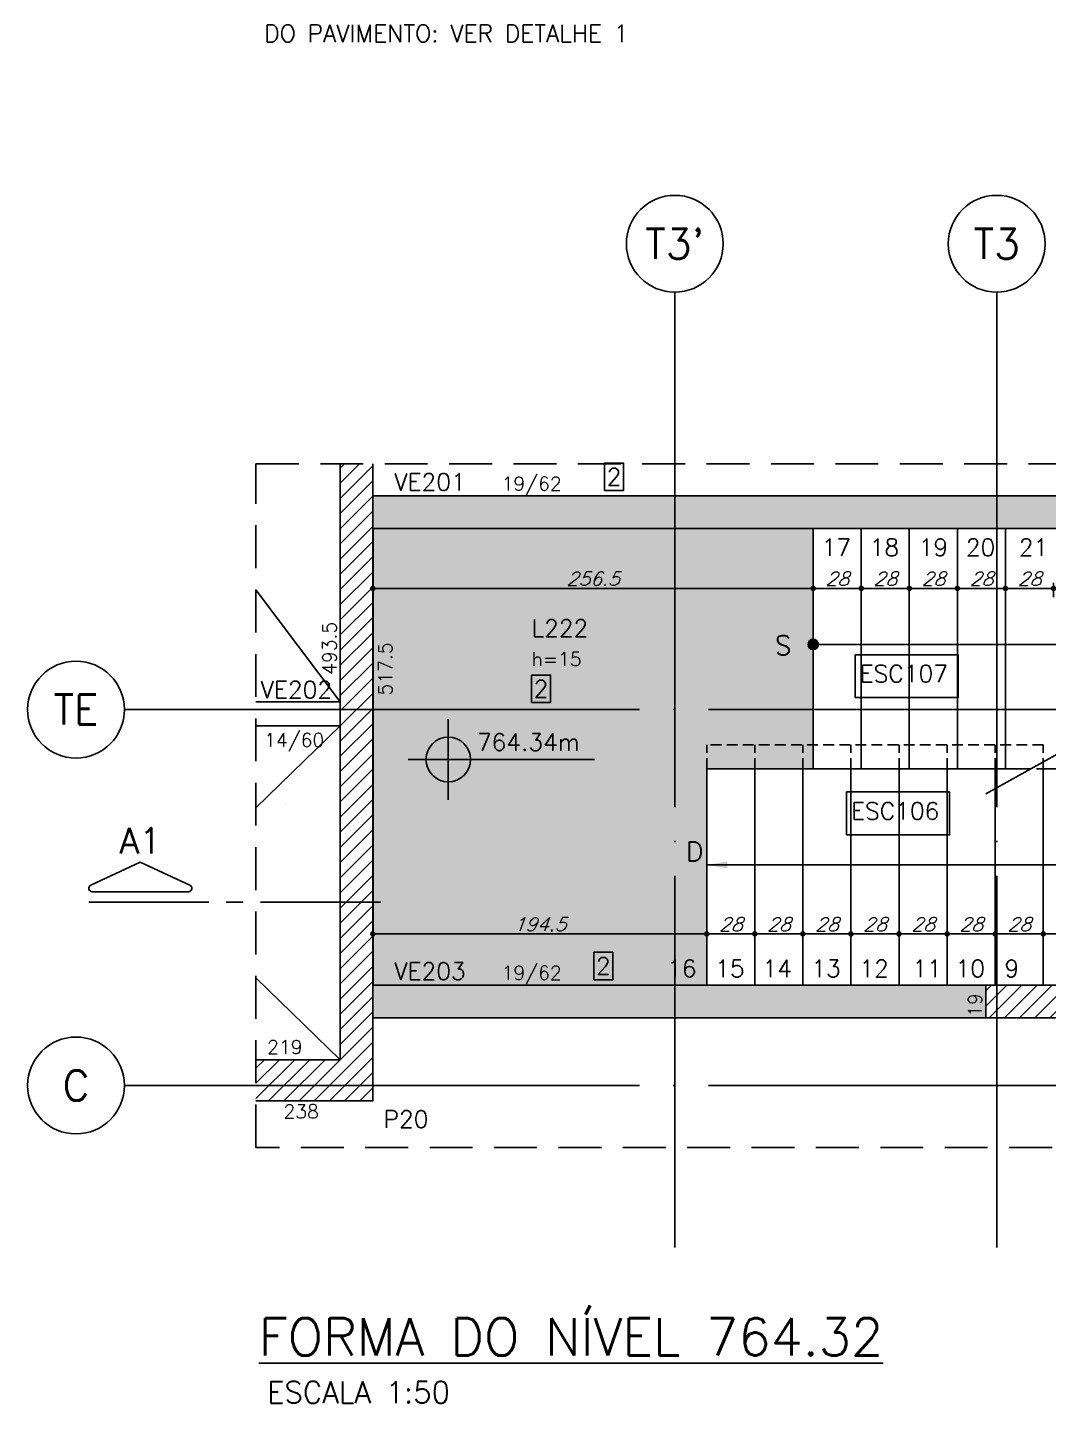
# Model space of a CAD drawing. Header units: millimetres. Extents: x -832 to 3668, y -1574 to 5296.
# Drawn here: x 558 to 1153, y 1718 to 2523 of the extents above; entities that cross this region are included whole.
import ezdxf
from ezdxf.enums import TextEntityAlignment as Align

# ---------------------------------------------------------------- set-up
doc = ezdxf.new("R2010")
doc.units = ezdxf.units.MM
doc.header["$LTSCALE"] = 50
doc.linetypes.add('DASHED', pattern=[0.75, 0.5, -0.25])
doc.linetypes.add('EIXO', pattern=[6.8, 6, -0.4, 0, -0.4])
for name, color, linetype in [('242', 12, 'Continuous'), ('AR-TEXTO_REGUA 120_1-200', 4, 'Continuous'), ('F-AUX', 2, 'Continuous'), ('F-AUX-RED', 1, 'Continuous'), ('F-CORTE-INDICAÇÃO', 4, 'Continuous'), ('F-COTAS', 106, 'Continuous'), ('F-DESNIVEL-1', 254, 'Continuous'), ('F-EIXO', 12, 'EIXO'), ('F-ESC NUM', 2, 'Continuous'), ('F-ESC-PROJ', 1, 'Continuous'), ('F-ESCADAS', 2, 'Continuous'), ('F-LAJES', 3, 'Continuous'), ('F-LAJES-DIM', 2, 'Continuous'), ('F-LAJES-NOME', 4, 'Continuous'), ('F-NÍVEL-PLANTA', 2, 'Continuous'), ('F-PILARES-DIM', 172, 'Continuous'), ('F-PILARES-HACH', 174, 'Continuous'), ('F-PILARES-NOME', 170, 'Continuous'), ('F-PILARES-S', 170, 'Continuous'), ('F-TABELA-NÍVEIS', 1, 'Continuous'), ('F-TEXTO', 6, 'Continuous'), ('F-TEXTO ESCADA', 2, 'Continuous'), ('F-TEXTO-YELLOW', 2, 'Continuous'), ('F-VIGAS', 3, 'Continuous'), ('F-VIGAS-DIM', 2, 'Continuous'), ('F-VIGAS-NOME', 4, 'Continuous'), ('F-VÃO', 1, 'Continuous')]:
    doc.layers.add(name, color=color, linetype=linetype)
doc.styles.add('5385-ARQ-PB-BAS-PLA-TER-TORRE-A-106-TXT$0$R60-75', font='romans.shx', dxfattribs={"height": 0.1125})
doc.styles.add('CP-TEXT-INCL', font='romans.shx', dxfattribs={"oblique": 20})
doc.styles.add('MCP', font='romans.shx')
doc.styles.add('REGUA-120-esc1_200', font='simplex.shx', dxfattribs={"height": 0.6})
doc.styles.add('ROMANS', font='romans.shx')
doc.dimstyles.new('CP-COTAS-50', dxfattribs={"dimscale": 0.64, "dimtxt": 12.5, "dimasz": 5, "dimexe": 5, "dimexo": 5, "dimgap": 2.5, "dimtad": 1, "dimdec": 1, "dimdsep": 46, "dimtxsty": 'CP-TEXT-INCL', "dimblk1": 'DOT', "dimblk2": 'DOT', "dimsah": 1, "dimcen": 9, "dimclrd": 256, "dimclre": 256, "dimclrt": 256, "dimadec": 0, "dimazin": 0, "dimtfac": 1, "dimtdec": 1, "dimtmove": 2, "dimatfit": 3, "dimldrblk": 'DOT', "dimfxl": 5, "dimtolj": 1, "dimarcsym": 0})
pattern_1 = [(0, (0, 0), (0, 6.985), [5.08, -1.905]), (90, (0, 0), (-6.985, 4e-16), [5.08, -1.905])]
pattern_2 = [(45, (740.556, 1921.398), (-4.41942, 4.41942), [])]

# ---------------------------------------------------------------- blocks, each defined once
blk = doc.blocks.new('*U20')
at = {"layer": 'F-LAJES-DIM', "color": 1}
blk.add_lwpolyline([(0, 0), (11, 0), (11, 16), (0, 16)], close=True, dxfattribs=at)
at = {"layer": 'F-LAJES-DIM', "style": 'MCP'}
blk.add_attdef('DIM', text='', height=10, dxfattribs=at).set_placement((5.5, 8), align=Align.MIDDLE_CENTER)
blk = doc.blocks.new('*U17')
at = {"layer": 'F-VIGAS-DIM', "color": 1}
blk.add_lwpolyline([(0, 0), (11, 0), (11, 16), (0, 16)], close=True, dxfattribs=at)
at = {"layer": 'F-VIGAS-DIM', "style": 'MCP'}
blk.add_attdef('DIM', text='', height=10, dxfattribs=at).set_placement((5.5, 8), align=Align.MIDDLE_CENTER)
blk = doc.blocks.new('*U8')
at = {"layer": 'F-EIXO'}
blk.add_line((0, 0), (0, -556.59), dxfattribs=at)
at = {"layer": 'F-EIXO', "color": 2, "linetype": 'Continuous'}
blk.add_circle((0, 28.21), 28.21, dxfattribs=at)
at = {"layer": 'F-TEXTO', "style": 'ROMANS'}
blk.add_attdef('EIXO', text='', height=17.5, rotation=360, dxfattribs=at).set_placement((0, 28.21), align=Align.MIDDLE_CENTER)
blk = doc.blocks.new('*U7')
at = {"layer": 'F-EIXO'}
blk.add_line((0, 0), (909.22, 0), dxfattribs=at)
at = {"layer": 'F-EIXO', "color": 2, "linetype": 'Continuous'}
blk.add_circle((-28.21, 0), 28.21, dxfattribs=at)
at = {"layer": 'F-TEXTO', "style": 'ROMANS'}
blk.add_attdef('EIXO', text='', height=17.5, dxfattribs=at).set_placement((-28.21, 0), align=Align.MIDDLE_CENTER)
blk = doc.blocks.new('Nível - Planta')
at = {"layer": 'F-NÍVEL-PLANTA'}
h = blk.add_hatch(color=71, dxfattribs=at)
h.paths.add_polyline_path([(0, 0), (0, 0.26, 0.414214), (-0.26, 0)])
h.paths.add_polyline_path([(0.26, 0), (0, 0), (0, -0.26, 0.414214)])
for p, q in [((0, -0.469), (0, 0.469)), ((-0.469, 0), (1.704, 0))]:
    blk.add_line(p, q, dxfattribs=at)
blk.add_circle((0, 0), 0.26, dxfattribs=at)
at = {"layer": 'F-TEXTO', "color": 3, "style": 'MCP'}
blk.add_attdef('NÍVEL', (0.333, 0.102), '', height=0.2, dxfattribs=at)
blk = doc.blocks.new('_DOT')
at = {"color": 0, "linetype": 'ByBlock'}
blk.add_line((-0.5, 0), (-1, 0), dxfattribs=at)
at = {"color": 0, "linetype": 'ByBlock', "const_width": 0.5}
blk.add_lwpolyline([(-0.25, 0, 1), (0.25, 0, 1)], format="xyb", close=True, dxfattribs=at)
blk = doc.blocks.new('*D107')
at = {"layer": 'DEFPOINTS', "color": 0, "transparency": 16777216}
for p in [(759.56, 1994.72), (954.06, 1994.72), (954.06, 1994.72)]:
    blk.add_point(p, dxfattribs=at)
at = {"layer": 'F-COTAS', "lineweight": -2, "transparency": 16777216}
blk.add_line((762.76, 1994.72), (950.86, 1994.72), dxfattribs=at)
at = {"layer": 'F-COTAS', "lineweight": -2, "transparency": 16777216, "xscale": 3.2, "yscale": 3.2, "zscale": 3.2, "rotation": 180}
blk.add_blockref('_DOT', (759.56, 1994.72), dxfattribs=at)
at = {"layer": 'F-COTAS', "lineweight": -2, "transparency": 16777216, "xscale": 3.2, "yscale": 3.2, "zscale": 3.2}
blk.add_blockref('_DOT', (954.06, 1994.72), dxfattribs=at)
at = {"layer": 'F-COTAS', "transparency": 16777216, "insert": (856.81, 2000.32), "char_height": 8, "attachment_point": 5, "style": 'CP-TEXT-INCL'}
blk.add_mtext('\\A1;194.5', dxfattribs=at)
blk = doc.blocks.new('*U9')
at = {"layer": 'F-CORTE-INDICAÇÃO'}
for p, q in [((-100, 0), (-170, 0)), ((-80, 0), (-90, 0)), ((-70, 0), (0, 0))]:
    blk.add_line(p, q, dxfattribs=at)
blk.add_lwpolyline([(-112, 6, 0.802585), (-111.15, 9.81), (-140, 23.26), (-168.85, 9.81, 0.802585), (-168, 6)], format="xyb", close=True, dxfattribs=at)
at = {"layer": 'F-CORTE-INDICAÇÃO', "style": 'ROMANS'}
blk.add_attdef('CORTE', text='', height=15, dxfattribs=at).set_placement((-140, 35.76), align=Align.MIDDLE_CENTER)
at = {"layer": 'F-CORTE-INDICAÇÃO', "color": 2, "style": 'ROMANS'}
blk.add_attdef('FOLHA', text='', height=12, dxfattribs=at).set_placement((-140, -10), align=Align.MIDDLE_CENTER)
blk = doc.blocks.new('*D147')
at = {"layer": 'DEFPOINTS', "color": 0, "transparency": 16777216}
for p in [(1072.06, 2196.02), (1044.06, 2187.75), (1072.06, 2187.75)]:
    blk.add_point(p, dxfattribs=at)
at = {"layer": 'F-COTAS', "lineweight": -2, "transparency": 16777216}
for p, q in [((1044.06, 2190.95), (1044.06, 2199.22)), ((1072.06, 2190.95), (1072.06, 2199.22)), ((1047.26, 2196.02), (1068.86, 2196.02))]:
    blk.add_line(p, q, dxfattribs=at)
at = {"layer": 'F-COTAS', "lineweight": -2, "transparency": 16777216, "xscale": 3.2, "yscale": 3.2, "zscale": 3.2, "rotation": 180}
blk.add_blockref('_DOT', (1044.06, 2196.02), dxfattribs=at)
at = {"layer": 'F-COTAS', "lineweight": -2, "transparency": 16777216, "xscale": 3.2, "yscale": 3.2, "zscale": 3.2}
blk.add_blockref('_DOT', (1072.06, 2196.02), dxfattribs=at)
at = {"layer": 'F-COTAS', "transparency": 16777216, "insert": (1058.06, 2201.62), "char_height": 8, "attachment_point": 5, "style": 'CP-TEXT-INCL'}
blk.add_mtext('\\A1;28', dxfattribs=at)
blk = doc.blocks.new('*D148')
at = {"layer": 'DEFPOINTS', "color": 0, "transparency": 16777216}
for p in [(1100.06, 2196.02), (1072.06, 2187.75), (1100.06, 2187.75)]:
    blk.add_point(p, dxfattribs=at)
at = {"layer": 'F-COTAS', "lineweight": -2, "transparency": 16777216}
for p, q in [((1072.06, 2190.95), (1072.06, 2199.22)), ((1100.06, 2190.95), (1100.06, 2199.22)), ((1075.26, 2196.02), (1096.86, 2196.02))]:
    blk.add_line(p, q, dxfattribs=at)
at = {"layer": 'F-COTAS', "lineweight": -2, "transparency": 16777216, "xscale": 3.2, "yscale": 3.2, "zscale": 3.2, "rotation": 180}
blk.add_blockref('_DOT', (1072.06, 2196.02), dxfattribs=at)
at = {"layer": 'F-COTAS', "lineweight": -2, "transparency": 16777216, "xscale": 3.2, "yscale": 3.2, "zscale": 3.2}
blk.add_blockref('_DOT', (1100.06, 2196.02), dxfattribs=at)
at = {"layer": 'F-COTAS', "transparency": 16777216, "insert": (1086.06, 2201.62), "char_height": 8, "attachment_point": 5, "style": 'CP-TEXT-INCL'}
blk.add_mtext('\\A1;28', dxfattribs=at)
blk = doc.blocks.new('*D149')
at = {"layer": 'DEFPOINTS', "color": 0, "transparency": 16777216}
for p in [(1128.06, 2196.02), (1100.06, 2187.75), (1128.06, 2187.75)]:
    blk.add_point(p, dxfattribs=at)
at = {"layer": 'F-COTAS', "lineweight": -2, "transparency": 16777216}
for p, q in [((1100.06, 2190.95), (1100.06, 2199.22)), ((1128.06, 2190.95), (1128.06, 2199.22)), ((1103.26, 2196.02), (1124.86, 2196.02))]:
    blk.add_line(p, q, dxfattribs=at)
at = {"layer": 'F-COTAS', "lineweight": -2, "transparency": 16777216, "xscale": 3.2, "yscale": 3.2, "zscale": 3.2, "rotation": 180}
blk.add_blockref('_DOT', (1100.06, 2196.02), dxfattribs=at)
at = {"layer": 'F-COTAS', "lineweight": -2, "transparency": 16777216, "xscale": 3.2, "yscale": 3.2, "zscale": 3.2}
blk.add_blockref('_DOT', (1128.06, 2196.02), dxfattribs=at)
at = {"layer": 'F-COTAS', "transparency": 16777216, "insert": (1114.06, 2201.62), "char_height": 8, "attachment_point": 5, "style": 'CP-TEXT-INCL'}
blk.add_mtext('\\A1;28', dxfattribs=at)
blk = doc.blocks.new('*D150')
at = {"layer": 'DEFPOINTS', "color": 0, "transparency": 16777216}
for p in [(1156.06, 2196.02), (1128.06, 2187.75), (1156.06, 2187.75)]:
    blk.add_point(p, dxfattribs=at)
at = {"layer": 'F-COTAS', "lineweight": -2, "transparency": 16777216}
for p, q in [((1128.06, 2190.95), (1128.06, 2199.22)), ((1156.06, 2190.95), (1156.06, 2199.22)), ((1131.26, 2196.02), (1152.86, 2196.02))]:
    blk.add_line(p, q, dxfattribs=at)
at = {"layer": 'F-COTAS', "lineweight": -2, "transparency": 16777216, "xscale": 3.2, "yscale": 3.2, "zscale": 3.2, "rotation": 180}
blk.add_blockref('_DOT', (1128.06, 2196.02), dxfattribs=at)
at = {"layer": 'F-COTAS', "lineweight": -2, "transparency": 16777216, "xscale": 3.2, "yscale": 3.2, "zscale": 3.2}
blk.add_blockref('_DOT', (1156.06, 2196.02), dxfattribs=at)
at = {"layer": 'F-COTAS', "transparency": 16777216, "insert": (1142.06, 2201.62), "char_height": 8, "attachment_point": 5, "style": 'CP-TEXT-INCL'}
blk.add_mtext('\\A1;28', dxfattribs=at)
blk = doc.blocks.new('*D152')
at = {"layer": 'DEFPOINTS', "color": 0, "transparency": 16777216}
for p in [(1044.06, 2196.02), (1016.06, 2187.75), (1044.06, 2187.75)]:
    blk.add_point(p, dxfattribs=at)
at = {"layer": 'F-COTAS', "lineweight": -2, "transparency": 16777216}
for p, q in [((1016.06, 2190.95), (1016.06, 2199.22)), ((1044.06, 2190.95), (1044.06, 2199.22)), ((1019.26, 2196.02), (1040.86, 2196.02))]:
    blk.add_line(p, q, dxfattribs=at)
at = {"layer": 'F-COTAS', "lineweight": -2, "transparency": 16777216, "xscale": 3.2, "yscale": 3.2, "zscale": 3.2, "rotation": 180}
blk.add_blockref('_DOT', (1016.06, 2196.02), dxfattribs=at)
at = {"layer": 'F-COTAS', "lineweight": -2, "transparency": 16777216, "xscale": 3.2, "yscale": 3.2, "zscale": 3.2}
blk.add_blockref('_DOT', (1044.06, 2196.02), dxfattribs=at)
at = {"layer": 'F-COTAS', "transparency": 16777216, "insert": (1030.06, 2201.62), "char_height": 8, "attachment_point": 5, "style": 'CP-TEXT-INCL'}
blk.add_mtext('\\A1;28', dxfattribs=at)
blk = doc.blocks.new('*D155')
at = {"layer": 'DEFPOINTS', "color": 0, "transparency": 16777216}
for p in [(1150.06, 1994.72), (1122.06, 1986.45), (1150.06, 1986.45)]:
    blk.add_point(p, dxfattribs=at)
at = {"layer": 'F-COTAS', "lineweight": -2, "transparency": 16777216}
for p, q in [((1122.06, 1989.65), (1122.06, 1997.92)), ((1150.06, 1989.65), (1150.06, 1997.92)), ((1125.26, 1994.72), (1146.86, 1994.72))]:
    blk.add_line(p, q, dxfattribs=at)
at = {"layer": 'F-COTAS', "lineweight": -2, "transparency": 16777216, "xscale": 3.2, "yscale": 3.2, "zscale": 3.2, "rotation": 180}
blk.add_blockref('_DOT', (1122.06, 1994.72), dxfattribs=at)
at = {"layer": 'F-COTAS', "lineweight": -2, "transparency": 16777216, "xscale": 3.2, "yscale": 3.2, "zscale": 3.2}
blk.add_blockref('_DOT', (1150.06, 1994.72), dxfattribs=at)
at = {"layer": 'F-COTAS', "transparency": 16777216, "insert": (1136.06, 2000.32), "char_height": 8, "attachment_point": 5, "style": 'CP-TEXT-INCL'}
blk.add_mtext('\\A1;28', dxfattribs=at)
blk = doc.blocks.new('*D156')
at = {"layer": 'DEFPOINTS', "color": 0, "transparency": 16777216}
for p in [(1336.56, 1994.72), (1150.06, 1986.45), (1336.56, 1986.45)]:
    blk.add_point(p, dxfattribs=at)
at = {"layer": 'F-COTAS', "lineweight": -2, "transparency": 16777216}
for p, q in [((1150.06, 1989.65), (1150.06, 1997.92)), ((1336.56, 1989.65), (1336.56, 1997.92)), ((1153.26, 1994.72), (1333.36, 1994.72))]:
    blk.add_line(p, q, dxfattribs=at)
at = {"layer": 'F-COTAS', "lineweight": -2, "transparency": 16777216, "xscale": 3.2, "yscale": 3.2, "zscale": 3.2, "rotation": 180}
blk.add_blockref('_DOT', (1150.06, 1994.72), dxfattribs=at)
at = {"layer": 'F-COTAS', "lineweight": -2, "transparency": 16777216, "xscale": 3.2, "yscale": 3.2, "zscale": 3.2}
blk.add_blockref('_DOT', (1336.56, 1994.72), dxfattribs=at)
at = {"layer": 'F-COTAS', "transparency": 16777216, "insert": (1243.31, 2000.32), "char_height": 8, "attachment_point": 5, "style": 'CP-TEXT-INCL'}
blk.add_mtext('\\A1;186.5', dxfattribs=at)
blk = doc.blocks.new('*D179')
at = {"layer": 'DEFPOINTS', "color": 0, "transparency": 16777216}
for p in [(1225.78, 2230.9), (1246.95, 2230.9), (1142.89, 2090.9)]:
    blk.add_point(p, dxfattribs=at)
at = {"layer": 'F-COTAS', "lineweight": -2, "transparency": 16777216}
for p, q in [((1228.98, 2230.9), (1250.15, 2230.9)), ((1246.95, 2094.1), (1246.95, 2227.7)), ((1146.09, 2090.9), (1250.15, 2090.9))]:
    blk.add_line(p, q, dxfattribs=at)
at = {"layer": 'F-COTAS', "lineweight": -2, "transparency": 16777216, "xscale": 3.2, "yscale": 3.2, "zscale": 3.2}
for p, rotation in [((1246.95, 2230.9), 90), ((1246.95, 2090.9), 270)]:
    blk.add_blockref('_DOT', p, dxfattribs=dict(at, rotation=rotation))
at = {"layer": 'F-COTAS', "transparency": 16777216, "insert": (1241.35, 2160.9), "char_height": 8, "attachment_point": 5, "rotation": 90, "style": 'CP-TEXT-INCL'}
blk.add_mtext('\\A1;140', dxfattribs=at)
blk = doc.blocks.new('*D185')
at = {"layer": 'DEFPOINTS', "color": 0, "transparency": 16777216}
for p in [(759.56, 2196.02), (1016.06, 2196.02), (1016.06, 2196.02)]:
    blk.add_point(p, dxfattribs=at)
at = {"layer": 'F-COTAS', "lineweight": -2, "transparency": 16777216}
blk.add_line((762.76, 2196.02), (1012.86, 2196.02), dxfattribs=at)
at = {"layer": 'F-COTAS', "lineweight": -2, "transparency": 16777216, "xscale": 3.2, "yscale": 3.2, "zscale": 3.2, "rotation": 180}
blk.add_blockref('_DOT', (759.56, 2196.02), dxfattribs=at)
at = {"layer": 'F-COTAS', "lineweight": -2, "transparency": 16777216, "xscale": 3.2, "yscale": 3.2, "zscale": 3.2}
blk.add_blockref('_DOT', (1016.06, 2196.02), dxfattribs=at)
at = {"layer": 'F-COTAS', "transparency": 16777216, "insert": (887.81, 2201.62), "char_height": 8, "attachment_point": 5, "style": 'CP-TEXT-INCL'}
blk.add_mtext('\\A1;256.5', dxfattribs=at)
blk = doc.blocks.new('*D365')
at = {"layer": 'DEFPOINTS', "color": 0, "transparency": 16777216}
for p in [(1122.06, 1994.72), (1094.06, 1986.45), (1122.06, 1986.45)]:
    blk.add_point(p, dxfattribs=at)
at = {"layer": 'F-COTAS', "lineweight": -2, "transparency": 16777216}
for p, q in [((1094.06, 1989.65), (1094.06, 1997.92)), ((1122.06, 1989.65), (1122.06, 1997.92)), ((1097.26, 1994.72), (1118.86, 1994.72))]:
    blk.add_line(p, q, dxfattribs=at)
at = {"layer": 'F-COTAS', "lineweight": -2, "transparency": 16777216, "xscale": 3.2, "yscale": 3.2, "zscale": 3.2, "rotation": 180}
blk.add_blockref('_DOT', (1094.06, 1994.72), dxfattribs=at)
at = {"layer": 'F-COTAS', "lineweight": -2, "transparency": 16777216, "xscale": 3.2, "yscale": 3.2, "zscale": 3.2}
blk.add_blockref('_DOT', (1122.06, 1994.72), dxfattribs=at)
at = {"layer": 'F-COTAS', "transparency": 16777216, "insert": (1108.06, 2000.32), "char_height": 8, "attachment_point": 5, "style": 'CP-TEXT-INCL'}
blk.add_mtext('\\A1;28', dxfattribs=at)
blk = doc.blocks.new('*D366')
at = {"layer": 'DEFPOINTS', "color": 0, "transparency": 16777216}
for p in [(1094.06, 1994.72), (1066.06, 1986.45), (1094.06, 1986.45)]:
    blk.add_point(p, dxfattribs=at)
at = {"layer": 'F-COTAS', "lineweight": -2, "transparency": 16777216}
for p, q in [((1066.06, 1989.65), (1066.06, 1997.92)), ((1094.06, 1989.65), (1094.06, 1997.92)), ((1069.26, 1994.72), (1090.86, 1994.72))]:
    blk.add_line(p, q, dxfattribs=at)
at = {"layer": 'F-COTAS', "lineweight": -2, "transparency": 16777216, "xscale": 3.2, "yscale": 3.2, "zscale": 3.2, "rotation": 180}
blk.add_blockref('_DOT', (1066.06, 1994.72), dxfattribs=at)
at = {"layer": 'F-COTAS', "lineweight": -2, "transparency": 16777216, "xscale": 3.2, "yscale": 3.2, "zscale": 3.2}
blk.add_blockref('_DOT', (1094.06, 1994.72), dxfattribs=at)
at = {"layer": 'F-COTAS', "transparency": 16777216, "insert": (1080.06, 2000.32), "char_height": 8, "attachment_point": 5, "style": 'CP-TEXT-INCL'}
blk.add_mtext('\\A1;28', dxfattribs=at)
blk = doc.blocks.new('*D367')
at = {"layer": 'DEFPOINTS', "color": 0, "transparency": 16777216}
for p in [(1066.06, 1994.72), (1038.06, 1986.45), (1066.06, 1986.45)]:
    blk.add_point(p, dxfattribs=at)
at = {"layer": 'F-COTAS', "lineweight": -2, "transparency": 16777216}
for p, q in [((1038.06, 1989.65), (1038.06, 1997.92)), ((1066.06, 1989.65), (1066.06, 1997.92)), ((1041.26, 1994.72), (1062.86, 1994.72))]:
    blk.add_line(p, q, dxfattribs=at)
at = {"layer": 'F-COTAS', "lineweight": -2, "transparency": 16777216, "xscale": 3.2, "yscale": 3.2, "zscale": 3.2, "rotation": 180}
blk.add_blockref('_DOT', (1038.06, 1994.72), dxfattribs=at)
at = {"layer": 'F-COTAS', "lineweight": -2, "transparency": 16777216, "xscale": 3.2, "yscale": 3.2, "zscale": 3.2}
blk.add_blockref('_DOT', (1066.06, 1994.72), dxfattribs=at)
at = {"layer": 'F-COTAS', "transparency": 16777216, "insert": (1052.06, 2000.32), "char_height": 8, "attachment_point": 5, "style": 'CP-TEXT-INCL'}
blk.add_mtext('\\A1;28', dxfattribs=at)
blk = doc.blocks.new('*D368')
at = {"layer": 'DEFPOINTS', "color": 0, "transparency": 16777216}
for p in [(1038.06, 1994.72), (1010.06, 1986.45), (1038.06, 1986.45)]:
    blk.add_point(p, dxfattribs=at)
at = {"layer": 'F-COTAS', "lineweight": -2, "transparency": 16777216}
for p, q in [((1010.06, 1989.65), (1010.06, 1997.92)), ((1038.06, 1989.65), (1038.06, 1997.92)), ((1013.26, 1994.72), (1034.86, 1994.72))]:
    blk.add_line(p, q, dxfattribs=at)
at = {"layer": 'F-COTAS', "lineweight": -2, "transparency": 16777216, "xscale": 3.2, "yscale": 3.2, "zscale": 3.2, "rotation": 180}
blk.add_blockref('_DOT', (1010.06, 1994.72), dxfattribs=at)
at = {"layer": 'F-COTAS', "lineweight": -2, "transparency": 16777216, "xscale": 3.2, "yscale": 3.2, "zscale": 3.2}
blk.add_blockref('_DOT', (1038.06, 1994.72), dxfattribs=at)
at = {"layer": 'F-COTAS', "transparency": 16777216, "insert": (1024.06, 2000.32), "char_height": 8, "attachment_point": 5, "style": 'CP-TEXT-INCL'}
blk.add_mtext('\\A1;28', dxfattribs=at)
blk = doc.blocks.new('*D369')
at = {"layer": 'DEFPOINTS', "color": 0, "transparency": 16777216}
for p in [(1010.06, 1994.72), (982.06, 1986.45), (1010.06, 1986.45)]:
    blk.add_point(p, dxfattribs=at)
at = {"layer": 'F-COTAS', "lineweight": -2, "transparency": 16777216}
for p, q in [((982.06, 1989.65), (982.06, 1997.92)), ((1010.06, 1989.65), (1010.06, 1997.92)), ((985.26, 1994.72), (1006.86, 1994.72))]:
    blk.add_line(p, q, dxfattribs=at)
at = {"layer": 'F-COTAS', "lineweight": -2, "transparency": 16777216, "xscale": 3.2, "yscale": 3.2, "zscale": 3.2, "rotation": 180}
blk.add_blockref('_DOT', (982.06, 1994.72), dxfattribs=at)
at = {"layer": 'F-COTAS', "lineweight": -2, "transparency": 16777216, "xscale": 3.2, "yscale": 3.2, "zscale": 3.2}
blk.add_blockref('_DOT', (1010.06, 1994.72), dxfattribs=at)
at = {"layer": 'F-COTAS', "transparency": 16777216, "insert": (996.06, 2000.32), "char_height": 8, "attachment_point": 5, "style": 'CP-TEXT-INCL'}
blk.add_mtext('\\A1;28', dxfattribs=at)
blk = doc.blocks.new('*D370')
at = {"layer": 'DEFPOINTS', "color": 0, "transparency": 16777216}
for p in [(982.06, 1994.72), (954.06, 1986.45), (982.06, 1986.45)]:
    blk.add_point(p, dxfattribs=at)
at = {"layer": 'F-COTAS', "lineweight": -2, "transparency": 16777216}
for p, q in [((954.06, 1989.65), (954.06, 1997.92)), ((982.06, 1989.65), (982.06, 1997.92)), ((957.26, 1994.72), (978.86, 1994.72))]:
    blk.add_line(p, q, dxfattribs=at)
at = {"layer": 'F-COTAS', "lineweight": -2, "transparency": 16777216, "xscale": 3.2, "yscale": 3.2, "zscale": 3.2, "rotation": 180}
blk.add_blockref('_DOT', (954.06, 1994.72), dxfattribs=at)
at = {"layer": 'F-COTAS', "lineweight": -2, "transparency": 16777216, "xscale": 3.2, "yscale": 3.2, "zscale": 3.2}
blk.add_blockref('_DOT', (982.06, 1994.72), dxfattribs=at)
at = {"layer": 'F-COTAS', "transparency": 16777216, "insert": (968.06, 2000.32), "char_height": 8, "attachment_point": 5, "style": 'CP-TEXT-INCL'}
blk.add_mtext('\\A1;28', dxfattribs=at)

msp = doc.modelspace()

# ---------------------------------------------------------------- hatches: boundary and pattern name
h = msp.add_hatch()
h.set_pattern_fill('ANGLE', color=256)
h.set_pattern_definition(pattern_1)
h.paths.add_polyline_path([(695.73, 2511.85), (939.78, 2511.85), (939.78, 2526.85), (695.73, 2526.85)], flags=9)
h = msp.add_hatch()
h.set_pattern_fill('ANGLE', color=256)
h.set_pattern_definition(pattern_1)
h.paths.add_polyline_path([(913.16, 2382.85), (957.75, 2382.85), (957.75, 2414.1), (913.16, 2414.1)], flags=9)
h = msp.add_hatch()
h.set_pattern_fill('ANGLE', color=256)
h.set_pattern_definition(pattern_1)
h.paths.add_polyline_path([(1105.25, 2383.69), (1140.66, 2383.69), (1140.66, 2409.94), (1105.25, 2409.94)], flags=9)
h = msp.add_hatch()
h.set_pattern_fill('ANGLE', color=256)
h.set_pattern_definition(pattern_1)
h.paths.add_polyline_path([(770.03, 2250.52), (816.46, 2250.52), (816.46, 2265.52), (770.03, 2265.52)], flags=9)
h = msp.add_hatch()
h.set_pattern_fill('ANGLE', color=256)
h.set_pattern_definition(pattern_1)
h.paths.add_polyline_path([(833.79, 2247.31), (875.32, 2247.31), (875.32, 2265.59), (833.79, 2265.59)], flags=9)
h = msp.add_hatch()
h.set_pattern_fill('ANGLE', color=256)
h.set_pattern_definition(pattern_1)
h.paths.add_polyline_path([(936.27, 2212.41), (954.6, 2212.41), (954.6, 2227.41), (936.27, 2227.41)], flags=9)
h = msp.add_hatch()
h.set_pattern_fill('ANGLE', color=256)
h.set_pattern_definition(pattern_1)
h.paths.add_polyline_path([(960.91, 2212.41), (982.1, 2212.41), (982.1, 2227.41), (960.91, 2227.41)], flags=9)
h = msp.add_hatch()
h.set_pattern_fill('ANGLE', color=256)
h.set_pattern_definition(pattern_1)
h.paths.add_polyline_path([(988.91, 2212.41), (1010.1, 2212.41), (1010.1, 2227.41), (988.91, 2227.41)], flags=9)
h = msp.add_hatch()
h.set_pattern_fill('ANGLE', color=256)
h.set_pattern_definition(pattern_1)
h.paths.add_polyline_path([(1016.43, 2212.41), (1038.1, 2212.41), (1038.1, 2227.41), (1016.43, 2227.41)], flags=9)
h = msp.add_hatch()
h.set_pattern_fill('ANGLE', color=256)
h.set_pattern_definition(pattern_1)
h.paths.add_polyline_path([(1044.91, 2212.41), (1066.1, 2212.41), (1066.1, 2227.41), (1044.91, 2227.41)], flags=9)
h = msp.add_hatch()
h.set_pattern_fill('ANGLE', color=256)
h.set_pattern_definition(pattern_1)
h.paths.add_polyline_path([(1072.91, 2212.41), (1094.1, 2212.41), (1094.1, 2227.41), (1072.91, 2227.41)], flags=9)
h = msp.add_hatch()
h.set_pattern_fill('ANGLE', color=256)
h.set_pattern_definition(pattern_1)
h.paths.add_polyline_path([(1100.91, 2212.41), (1122.1, 2212.41), (1122.1, 2227.41), (1100.91, 2227.41)], flags=9)
h = msp.add_hatch()
h.set_pattern_fill('ANGLE', color=256)
h.set_pattern_definition(pattern_1)
h.paths.add_polyline_path([(740.31, 2144.79), (740.31, 2180.79), (728.31, 2180.79), (728.31, 2144.79)], flags=9)
h = msp.add_hatch()
h.set_pattern_fill('ANGLE', color=256)
h.set_pattern_definition(pattern_1)
h.paths.add_polyline_path([(1049.12, 2169.06), (1094.12, 2169.06), (1094.12, 2184.06), (1049.12, 2184.06)], flags=9)
h = msp.add_hatch()
h.set_pattern_fill('ANGLE', color=256)
h.set_pattern_definition(pattern_1)
h.paths.add_polyline_path([(772.81, 2132.79), (772.81, 2168.79), (760.81, 2168.79), (760.81, 2132.79)], flags=9)
h = msp.add_hatch()
h.set_pattern_fill('ANGLE', color=256)
h.set_pattern_definition(pattern_1)
h.paths.add_polyline_path([(904.02, 2154.36), (917.14, 2154.36), (917.14, 2171.24), (904.02, 2171.24)], flags=9)
h = msp.add_hatch()
h.set_pattern_fill('ANGLE', color=256)
h.set_pattern_definition(pattern_1)
h.paths.add_polyline_path([(692.22, 2129.48), (741.5, 2129.48), (741.5, 2144.48), (692.22, 2144.48)], flags=9)
h = msp.add_hatch()
h.set_pattern_fill('ANGLE', color=256)
h.set_pattern_definition(pattern_1)
h.paths.add_polyline_path([(695.51, 2097.94), (737.04, 2097.94), (737.04, 2116.22), (695.51, 2116.22)], flags=9)
h = msp.add_hatch()
h.set_pattern_fill('ANGLE', color=256)
h.set_pattern_definition(pattern_1)
h.paths.add_polyline_path([(851.45, 2094.26), (889.79, 2094.26), (889.79, 2109.26), (851.45, 2109.26)], flags=9)
h = msp.add_hatch()
h.set_pattern_fill('ANGLE', color=256)
h.set_pattern_definition(pattern_1)
h.paths.add_polyline_path([(851.57, 2077.76), (885.29, 2077.76), (885.29, 2089.76), (851.57, 2089.76)], flags=9)
h = msp.add_hatch()
h.set_pattern_fill('ANGLE', color=256)
h.set_pattern_definition(pattern_1)
h.paths.add_polyline_path([(610.35, 2037.79), (637.85, 2037.79), (637.85, 2060.29), (610.35, 2060.29)], flags=9)
h = msp.add_hatch()
h.set_pattern_fill('ANGLE', color=256)
h.set_pattern_definition(pattern_1)
h.paths.add_polyline_path([(1049.12, 2040.56), (1093.64, 2040.56), (1093.64, 2055.56), (1049.12, 2055.56)], flags=9)
h = msp.add_hatch()
h.set_pattern_fill('ANGLE', color=256)
h.set_pattern_definition(pattern_1)
h.paths.add_polyline_path([(916.85, 2034.28), (929.97, 2034.28), (929.97, 2051.16), (916.85, 2051.16)], flags=9)
h = msp.add_hatch()
h.set_pattern_fill('ANGLE', color=256)
h.set_pattern_definition(pattern_1)
h.paths.add_polyline_path([(902.21, 2015.18), (902.21, 2038.23), (890.45, 2042.51), (890.45, 2019.46)], flags=9)
h = msp.add_hatch()
h.set_pattern_fill('ANGLE', color=256)
h.set_pattern_definition(pattern_1)
h.paths.add_polyline_path([(824.17, 1994.44), (859.02, 1994.44), (863.3, 2006.2), (828.45, 2006.2)], flags=9)
h = msp.add_hatch()
h.set_pattern_fill('ANGLE', color=256)
h.set_pattern_definition(pattern_1)
h.paths.add_polyline_path([(932.84, 1994.44), (949.79, 1994.44), (954.07, 2006.2), (937.12, 2006.2)], flags=9)
h = msp.add_hatch()
h.set_pattern_fill('ANGLE', color=256)
h.set_pattern_definition(pattern_1)
h.paths.add_polyline_path([(960.84, 1994.44), (977.79, 1994.44), (982.07, 2006.2), (965.12, 2006.2)], flags=9)
h = msp.add_hatch()
h.set_pattern_fill('ANGLE', color=256)
h.set_pattern_definition(pattern_1)
h.paths.add_polyline_path([(988.84, 1994.44), (1005.79, 1994.44), (1010.07, 2006.2), (993.12, 2006.2)], flags=9)
h = msp.add_hatch()
h.set_pattern_fill('ANGLE', color=256)
h.set_pattern_definition(pattern_1)
h.paths.add_polyline_path([(1016.84, 1994.44), (1033.79, 1994.44), (1038.07, 2006.2), (1021.12, 2006.2)], flags=9)
h = msp.add_hatch()
h.set_pattern_fill('ANGLE', color=256)
h.set_pattern_definition(pattern_1)
h.paths.add_polyline_path([(1044.84, 1994.44), (1061.79, 1994.44), (1066.07, 2006.2), (1049.12, 2006.2)], flags=9)
h = msp.add_hatch()
h.set_pattern_fill('ANGLE', color=256)
h.set_pattern_definition(pattern_1)
h.paths.add_polyline_path([(1072.84, 1994.44), (1089.79, 1994.44), (1094.07, 2006.2), (1077.12, 2006.2)], flags=9)
h = msp.add_hatch()
h.set_pattern_fill('ANGLE', color=256)
h.set_pattern_definition(pattern_1)
h.paths.add_polyline_path([(1100.84, 1994.44), (1117.79, 1994.44), (1122.07, 2006.2), (1105.12, 2006.2)], flags=9)
h = msp.add_hatch()
h.set_pattern_fill('ANGLE', color=256)
h.set_pattern_definition(pattern_1)
h.paths.add_polyline_path([(770.03, 1965.52), (819.32, 1965.52), (819.32, 1980.52), (770.03, 1980.52)], flags=9)
h = msp.add_hatch()
h.set_pattern_fill('ANGLE', color=256)
h.set_pattern_definition(pattern_1)
h.paths.add_polyline_path([(833.79, 1962.31), (875.32, 1962.31), (875.32, 1980.59), (833.79, 1980.59)], flags=9)
h = msp.add_hatch()
h.set_pattern_fill('ANGLE', color=256)
h.set_pattern_definition(pattern_1)
h.paths.add_polyline_path([(887.98, 1968.52), (899.65, 1968.52), (899.65, 1983.52), (887.98, 1983.52)], flags=9)
h = msp.add_hatch()
h.set_pattern_fill('ANGLE', color=256)
h.set_pattern_definition(pattern_1)
h.paths.add_polyline_path([(906.34, 1967.07), (926.1, 1967.07), (926.1, 1982.07), (906.34, 1982.07)], flags=9)
h = msp.add_hatch()
h.set_pattern_fill('ANGLE', color=256)
h.set_pattern_definition(pattern_1)
h.paths.add_polyline_path([(934.34, 1967.07), (954.1, 1967.07), (954.1, 1982.07), (934.34, 1982.07)], flags=9)
h = msp.add_hatch()
h.set_pattern_fill('ANGLE', color=256)
h.set_pattern_definition(pattern_1)
h.paths.add_polyline_path([(961.86, 1967.07), (982.1, 1967.07), (982.1, 1982.07), (961.86, 1982.07)], flags=9)
h = msp.add_hatch()
h.set_pattern_fill('ANGLE', color=256)
h.set_pattern_definition(pattern_1)
h.paths.add_polyline_path([(990.34, 1967.07), (1010.1, 1967.07), (1010.1, 1982.07), (990.34, 1982.07)], flags=9)
h = msp.add_hatch()
h.set_pattern_fill('ANGLE', color=256)
h.set_pattern_definition(pattern_1)
h.paths.add_polyline_path([(1018.34, 1967.07), (1038.1, 1967.07), (1038.1, 1982.07), (1018.34, 1982.07)], flags=9)
h = msp.add_hatch()
h.set_pattern_fill('ANGLE', color=256)
h.set_pattern_definition(pattern_1)
h.paths.add_polyline_path([(1049.19, 1967.07), (1066.1, 1967.07), (1066.1, 1982.07), (1049.19, 1982.07)], flags=9)
h = msp.add_hatch()
h.set_pattern_fill('ANGLE', color=256)
h.set_pattern_definition(pattern_1)
h.paths.add_polyline_path([(1074.34, 1967.07), (1094.1, 1967.07), (1094.1, 1982.07), (1074.34, 1982.07)], flags=9)
h = msp.add_hatch()
h.set_pattern_fill('ANGLE', color=256)
h.set_pattern_definition(pattern_1)
h.paths.add_polyline_path([(1101.38, 1967.07), (1122.1, 1967.07), (1122.1, 1982.07), (1101.38, 1982.07)], flags=9)
h = msp.add_hatch()
h.set_pattern_fill('ANGLE', color=256)
h.set_pattern_definition(pattern_1)
h.paths.add_polyline_path([(1116.31, 1946.68), (1116.31, 1962.11), (1104.31, 1962.11), (1104.31, 1946.68)], flags=9)
h = msp.add_hatch()
h.set_pattern_fill('ANGLE', color=256)
h.set_pattern_definition(pattern_1)
h.paths.add_polyline_path([(697.16, 1922.77), (721.35, 1922.77), (721.35, 1934.77), (697.16, 1934.77)], flags=9)
h = msp.add_hatch()
h.set_pattern_fill('ANGLE', color=256)
h.set_pattern_definition(pattern_1)
h.paths.add_polyline_path([(576.06, 1893.27), (597.31, 1893.27), (597.31, 1919.52), (576.06, 1919.52)], flags=9)
h = msp.add_hatch()
h.set_pattern_fill('ANGLE', color=256)
h.set_pattern_definition(pattern_1)
h.paths.add_polyline_path([(706.66, 1885.27), (731.23, 1885.27), (731.23, 1897.27), (706.66, 1897.27)], flags=9)
h = msp.add_hatch()
h.set_pattern_fill('ANGLE', color=256)
h.set_pattern_definition(pattern_1)
h.paths.add_polyline_path([(765.21, 1879.27), (795.93, 1879.27), (795.93, 1894.27), (765.21, 1894.27)], flags=9)
h = msp.add_hatch()
h.set_pattern_fill('ANGLE', color=256)
h.set_pattern_definition(pattern_1)
h.paths.add_polyline_path([(682.19, 1737.04), (1117.35, 1737.04), (1117.35, 1782.66), (682.19, 1782.66)], flags=9)
h = msp.add_hatch()
h.set_pattern_fill('ANGLE', color=256)
h.set_pattern_definition(pattern_1)
h.paths.add_polyline_path([(694.79, 1718.28), (823.07, 1718.28), (823.07, 1737.03), (694.79, 1737.03)], flags=9)
at = {"layer": 'F-AUX'}
h = msp.add_hatch(color=1, dxfattribs=at)
edge = h.paths.add_edge_path()
edge.add_arc((1016.06, 2163.4), 3, 0, 360)
at = {"layer": 'F-DESNIVEL-1'}
h = msp.add_hatch(color=256, dxfattribs=at)
h.dxf.hatch_style = 1
h.paths.add_polyline_path([(1016.06, 2230.9), (759.66, 2230.9), (759.66, 1964.9), (954.06, 1964.9), (954.06, 2090.9), (1016.06, 2090.9)])
at = {"layer": 'F-PILARES-HACH', "linetype": 'Continuous'}
h = msp.add_hatch(dxfattribs=at)
h.set_pattern_fill('ANSI31', color=256, scale=50, style=0)
h.set_pattern_definition(pattern_2)
h.paths.add_polyline_path([(691.49, 1921.4), (691.49, 1897.4), (759.56, 1897.4), (759.56, 2268.57), (740.56, 2268.57), (740.56, 1921.4)])
h = msp.add_hatch(dxfattribs=at)
h.set_pattern_fill('ANSI31', color=256, scale=50, style=0)
h.set_pattern_definition(pattern_2)
h.paths.add_polyline_path([(1361.56, 2268.57), (1336.56, 2268.57), (1336.56, 1964.9), (1116.56, 1964.9), (1116.56, 1945.9), (1361.56, 1945.9)])

# ---------------------------------------------------------------- linework, layer by layer
at = {"layer": '242', "linetype": 'Continuous'}
for p, q in [((708.6, 2070.19), (708.6, 2070.19)), ((750.06, 1909.4), (750.06, 1909.4))]:
    msp.add_line(p, q, dxfattribs=at)
at = {"layer": 'F-AUX', "color": 1}
for points in [[(1344.49, 2203.51), (1234.92, 2142.44), (1237.54, 2128.05), (1223.66, 2151.76), (1226.29, 2137.38), (1116.72, 2076.31)], [(954.16, 2034.9), (1230.6, 2034.9), (1230.6, 2163.4), (1016.06, 2163.4)]]:
    msp.add_lwpolyline(points, dxfattribs=at)
msp.add_circle((1016.06, 2163.4), 3, dxfattribs=at)
msp.add_solid([(966.06, 2032.9), (954.06, 2034.9), (966.06, 2036.9)], dxfattribs=at)
at = {"layer": 'F-AUX-RED', "color": 1, "linetype": 'DASHED'}
msp.add_lwpolyline([(691.49, 2268.57), (1417.68, 2268.57), (1417.68, 1870.29), (691.49, 1870.29)], close=True, dxfattribs=at)
at = {"layer": 'F-DESNIVEL-1'}
msp.add_lwpolyline([(954.06, 1964.9), (954.06, 2090.9), (1016.06, 2090.9), (1016.06, 2230.9), (759.66, 2230.9), (759.66, 1964.9), (954.96, 1964.9)], dxfattribs=at)
at = {"layer": 'F-DESNIVEL-1', "linetype": 'Continuous'}
for points in [[(1336.56, 2230.9), (1336.56, 2249.9), (759.66, 2249.9)], [(1336.56, 2230.9), (759.66, 2249.9), (759.66, 2230.9)], [(1006.06, 2230.9), (759.66, 2230.9), (1006.06, 2230.9)], [(759.66, 1964.9), (759.66, 1945.9), (1116.46, 1945.9)], [(759.66, 1964.9), (1116.46, 1945.9), (1116.46, 1964.9)], [(759.66, 1964.9), (1116.46, 1964.9), (759.66, 1964.9)]]:
    msp.add_solid(points, dxfattribs=at)
at = {"layer": 'F-ESC-PROJ', "linetype": 'DASHED', "ltscale": 0.25}
for points in [[(1150.06, 2104.9), (954.06, 2104.9)], [(954.06, 2090.9), (954.06, 2104.9)], [(982.06, 2090.9), (982.06, 2104.9), (982.06, 2104.9)], [(1010.06, 2090.9), (1010.06, 2104.9), (1010.06, 2104.9)], [(1038.06, 2090.9), (1038.06, 2104.9)], [(1066.06, 2090.9), (1066.06, 2104.9)], [(1094.06, 2090.9), (1094.06, 2104.9)], [(1122.06, 2090.9), (1122.06, 2104.9)], [(1150.06, 2090.9), (1150.06, 2104.9)]]:
    msp.add_lwpolyline(points, dxfattribs=at)
at = {"layer": 'F-ESCADAS', "linetype": 'Continuous'}
for points in [[(1016.06, 2230.9), (1016.06, 2090.9)], [(1044.06, 2230.9), (1044.06, 2090.9)], [(1072.06, 2230.9), (1072.06, 2090.9)], [(1100.06, 2230.9), (1100.06, 2090.9)], [(1128.06, 2230.9), (1128.06, 2090.9)], [(1150.06, 1964.9), (1150.06, 2095.39)], [(954.06, 1964.9), (954.06, 2090.9)], [(955.06, 2090.9), (1142.89, 2090.9)], [(982.06, 1964.9), (982.06, 2090.9)], [(1010.06, 1964.9), (1010.06, 2090.9)], [(1038.06, 1964.9), (1038.06, 2090.9)], [(1066.06, 1964.9), (1066.06, 2090.9)], [(1094.06, 1964.9), (1094.06, 2090.9)], [(1122.06, 1964.9), (1122.06, 2090.9)]]:
    msp.add_lwpolyline(points, dxfattribs=at)
at = {"layer": 'F-LAJES'}
msp.add_lwpolyline([(955.06, 1964.9), (759.56, 1964.9), (759.56, 2230.9), (1016.06, 2230.9), (1016.06, 2090.9), (954.06, 2090.9), (954.06, 1964.9)], dxfattribs=at)
at = {"layer": 'F-PILARES-S', "linetype": 'Continuous'}
for points in [[(740.56, 2268.57), (740.56, 1921.4), (691.49, 1921.4)], [(759.56, 1897.4), (759.56, 2268.57)], [(1336.56, 2268.57), (1336.56, 1964.9), (1116.56, 1964.9), (1116.56, 1945.9), (1361.56, 1945.9)], [(691.49, 1897.4), (759.56, 1897.4)]]:
    msp.add_lwpolyline(points, dxfattribs=at)
at = {"layer": 'F-TEXTO ESCADA', "color": 1}
for points in [[(1040.55, 2132.4), (1040.55, 2157.4), (1100.55, 2157.4), (1100.55, 2132.4), (1040.55, 2132.4)], [(1035.55, 2052.4), (1035.55, 2077.4), (1095.55, 2077.4), (1095.55, 2052.4), (1035.55, 2052.4)]]:
    msp.add_lwpolyline(points, dxfattribs=at)
at = {"layer": 'F-VIGAS'}
for points in [[(996.56, 2249.9), (759.56, 2249.9)], [(1015.56, 2249.9), (996.56, 2249.9)], [(1180.56, 2249.9), (1015.56, 2249.9)], [(759.56, 2230.9), (1006.06, 2230.9)], [(1006.06, 2230.9), (1190.06, 2230.9)], [(740.56, 2129.9), (691.49, 2129.9)], [(691.49, 2115.9), (740.56, 2115.9)], [(1116.56, 1964.9), (759.56, 1964.9)], [(759.56, 1945.9), (1116.56, 1945.9)]]:
    msp.add_lwpolyline(points, dxfattribs=at)
at = {"layer": 'F-VÃO'}
for p, q in [((691.49, 2195.15), (740.56, 2129.9)), ((691.49, 2068.19), (740.56, 2115.9)), ((691.49, 1969.11), (740.56, 1921.4))]:
    msp.add_line(p, q, dxfattribs=at)

# ---------------------------------------------------------------- block references
at = {"layer": 'F-CORTE-INDICAÇÃO', "linetype": 'Continuous'}
ref = msp.add_blockref('*U9', (764.1, 2013.28), dxfattribs=at)
ref.add_attrib('CORTE', 'A1', dxfattribs={"height": 15, "style": 'ROMANS'}).set_placement((624.1, 2049.04), align=Align.MIDDLE_CENTER)
at = {"layer": 'F-EIXO', "linetype": 'Continuous'}
for name, p, values in [('*U8', (935.46, 2368.6), {'EIXO': "T3'"}), ('*U8', (1122.96, 2368.6), {'EIXO': 'T3'}), ('*U7', (614.89, 2125.4), {'EIXO': 'TE'}), ('*U7', (614.89, 1906.4), {'EIXO': 'C'})]:
    msp.add_blockref(name, p, dxfattribs=at).add_auto_attribs(values)
at = {"layer": 'F-LAJES-DIM', "linetype": 'Continuous'}
msp.add_blockref('*U20', (852.05, 2129.54), dxfattribs=at).add_auto_attribs({'DIM': '2'})
at = {"layer": 'F-NÍVEL-PLANTA', "linetype": 'Continuous', "xscale": 50, "yscale": 50, "zscale": 50}
msp.add_blockref('Nível - Planta', (803.52, 2096.34), dxfattribs=at).add_auto_attribs({'NÍVEL': '764.34m'})
at = {"layer": 'F-VIGAS-DIM', "linetype": 'Continuous'}
for p in [(894.56, 2253.02), (888.32, 1968.02)]:
    msp.add_blockref('*U17', p, dxfattribs=at).add_auto_attribs({'DIM': '2'})

# ---------------------------------------------------------------- texts
at = {"layer": 'AR-TEXTO_REGUA 120_1-200', "color": 2, "style": 'REGUA-120-esc1_200'}
msp.add_text('ESCALA 1:50', height=12.5, dxfattribs=at).set_placement((697.92, 1721.4))
at = {"layer": 'F-ESC NUM', "style": '5385-ARQ-PB-BAS-PLA-TER-TORRE-A-106-TXT$0$R60-75'}
for s, p in [('17', (1020.98, 2214.91)), ('18', (1048.98, 2214.91)), ('19', (1077.46, 2214.91)), ('20', (1104.98, 2214.91)), ('21', (1135.84, 2214.91)), ('16', (930.98, 1969.57)), ('15', (958.98, 1969.57)), ('14', (986.5, 1969.57)), ('13', (1014.98, 1969.57)), ('12', (1042.98, 1969.57)), ('11', (1073.84, 1969.57)), ('10', (1098.98, 1969.57)), ('9', (1127.46, 1969.57))]:
    msp.add_text(s, height=10, dxfattribs=at).set_placement(p)
at = {"layer": 'F-LAJES-DIM', "linetype": 'Continuous', "style": 'MCP'}
msp.add_text('h=15', height=8, dxfattribs=at).set_placement((852.05, 2150.82))
at = {"layer": 'F-LAJES-NOME', "linetype": 'Continuous', "style": 'MCP'}
msp.add_text('L222', height=10, dxfattribs=at).set_placement((852.05, 2167.82))
at = {"layer": 'F-PILARES-DIM', "linetype": 'Continuous', "style": 'MCP'}
for s, p in [('493.5', (738.31, 2145.65)), ('517.5', (770.81, 2133.65)), ('19', (1114.31, 1946.4))]:
    msp.add_text(s, height=8, rotation=90, dxfattribs=at).set_placement(p)
for s, p in [('219', (698.01, 1924.77)), ('238', (707.51, 1887.27))]:
    msp.add_text(s, height=8, dxfattribs=at).set_placement(p)
at = {"layer": 'F-PILARES-NOME', "linetype": 'Continuous', "style": 'MCP'}
msp.add_text('P20', height=10, dxfattribs=at).set_placement((765.81, 1881.77))
at = {"layer": 'F-TABELA-NÍVEIS', "color": 2, "style": 'MCP'}
msp.add_text('DO PAVIMENTO: VER DETALHE 1', height=10, dxfattribs=at).set_placement((696.32, 2514.35))
at = {"layer": 'F-TEXTO', "style": 'ROMANS'}
msp.add_text('%%UFORMA DO NÍVEL 764.32', height=21.875, dxfattribs=at).set_placement((693.08, 1749.01))
at = {"layer": 'F-TEXTO ESCADA', "style": 'ROMANS'}
for s, p in [('ESC107', (1043.13, 2141.36)), ('ESC106', (1038.13, 2061.36))]:
    msp.add_text(s, height=10, dxfattribs=at).set_placement(p)
at = {"layer": 'F-TEXTO-YELLOW', "char_height": 11.25, "width": 61.3796, "style": '5385-ARQ-PB-BAS-PLA-TER-TORRE-A-106-TXT$0$R60-75'}
for s, insert, attachment_point in [('S', (993.73, 2168.43), 1), ('D', (952.06, 2048.35), 3)]:
    msp.add_mtext(s, dxfattribs=dict(at, insert=insert, attachment_point=attachment_point))
at = {"layer": 'F-VIGAS-DIM', "linetype": 'Continuous', "style": 'MCP'}
for s, p in [('19/62', (834.56, 2253.02)), ('14/60', (696.27, 2103.65)), ('19/62', (834.56, 1968.02))]:
    msp.add_text(s, height=8, dxfattribs=at).set_placement(p)
at = {"layer": 'F-VIGAS-NOME', "linetype": 'Continuous', "style": 'MCP'}
for s, p in [('VE201', (772.06, 2253.02)), ('VE202', (694.24, 2131.98)), ('VE203', (772.06, 1968.02))]:
    msp.add_text(s, height=10, dxfattribs=at).set_placement(p)

# ---------------------------------------------------------------- dimensions: what is measured, and where the dimension line sits
at = {"layer": 'F-COTAS'}
dim = msp.add_linear_dim(base=(1246.95, 2230.9), p1=(1142.89, 2090.9), p2=(1225.78, 2230.9), angle=90, dimstyle='CP-COTAS-50', override={"dimfxl": 2.5}, dxfattribs=at)
dim.commit()
dim.dimension.update_dxf_attribs({"geometry": '*D179', "text_midpoint": (1241.35, 2160.9)})
for base, p1, p2, picture, middle in [((1016.06, 2196.02), (759.56, 2196.02), (1016.06, 2196.02), '*D185', (887.81, 2201.62)), ((1044.06, 2196.02), (1016.06, 2187.75), (1044.06, 2187.75), '*D152', (1030.06, 2201.62)), ((1072.06, 2196.02), (1044.06, 2187.75), (1072.06, 2187.75), '*D147', (1058.06, 2201.62)), ((1100.06, 2196.02), (1072.06, 2187.75), (1100.06, 2187.75), '*D148', (1086.06, 2201.62)), ((1128.06, 2196.02), (1100.06, 2187.75), (1128.06, 2187.75), '*D149', (1114.06, 2201.62)), ((1156.06, 2196.02), (1128.06, 2187.75), (1156.06, 2187.75), '*D150', (1142.06, 2201.62)), ((954.06, 1994.72), (759.56, 1994.72), (954.06, 1994.72), '*D107', (856.81, 2000.32)), ((982.06, 1994.72), (954.06, 1986.45), (982.06, 1986.45), '*D370', (968.06, 2000.32)), ((1010.06, 1994.72), (982.06, 1986.45), (1010.06, 1986.45), '*D369', (996.06, 2000.32)), ((1038.06, 1994.72), (1010.06, 1986.45), (1038.06, 1986.45), '*D368', (1024.06, 2000.32)), ((1066.06, 1994.72), (1038.06, 1986.45), (1066.06, 1986.45), '*D367', (1052.06, 2000.32)), ((1094.06, 1994.72), (1066.06, 1986.45), (1094.06, 1986.45), '*D366', (1080.06, 2000.32)), ((1122.06, 1994.72), (1094.06, 1986.45), (1122.06, 1986.45), '*D365', (1108.06, 2000.32)), ((1150.06, 1994.72), (1122.06, 1986.45), (1150.06, 1986.45), '*D155', (1136.06, 2000.32)), ((1336.56, 1994.72), (1150.06, 1986.45), (1336.56, 1986.45), '*D156', (1243.31, 2000.32))]:
    dim = msp.add_linear_dim(base=base, p1=p1, p2=p2, dimstyle='CP-COTAS-50', override={"dimfxl": 2.5}, dxfattribs=at)
    dim.commit()
    dim.dimension.update_dxf_attribs({"geometry": picture, "text_midpoint": middle})

doc.saveas('drawing.dxf')
